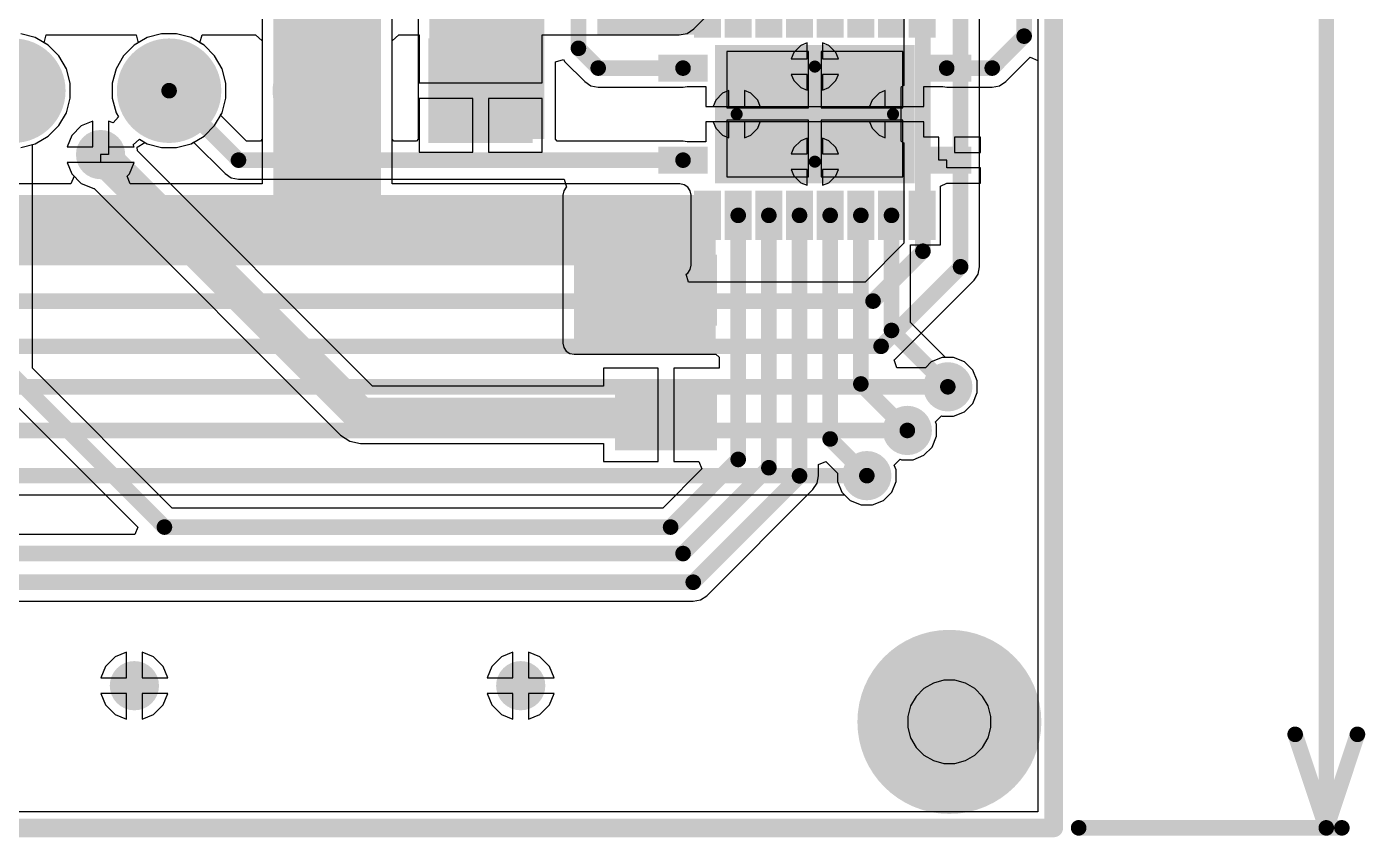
# Model space of a CAD drawing. Header units: millimetres. Extents: x -48 to 200, y -49 to 27.
# Drawn here: x 3.274 to 4.133, y -0.075 to 0.445 of the extents above; entities that cross this region are included whole.
import ezdxf

# ---------------------------------------------------------------- set-up
doc = ezdxf.new("R2010")
doc.units = ezdxf.units.MM
doc.header["$MEASUREMENT"] = 0
for name, color, linetype in [('BottomLayer', 5, 'Continuous'), ('BottomPaste', 16, 'Continuous'), ('BottomSolder', 6, 'Continuous'), ('Mechanical1', 6, 'Continuous'), ('Mechanical2', 216, 'Continuous'), ('MultiLayer', 9, 'Continuous'), ('PadHoleLayer', 156, 'Continuous'), ('TopLayer', 1, 'Continuous'), ('TopSolder', 216, 'Continuous'), ('ViaHoleLayer', 16, 'Continuous')]:
    doc.layers.add(name, color=color, linetype=linetype)

# ---------------------------------------------------------------- blocks, each defined once
blk = doc.blocks.new('F_____________2')
at = {"layer": 'BottomLayer'}
h = blk.add_hatch(color=5, dxfattribs=at)
edge = h.paths.add_edge_path()
edge.add_arc((0, 0), 0.01969, 0, 360)
at = {"layer": 'BottomSolder'}
h = blk.add_hatch(color=6, dxfattribs=at)
edge = h.paths.add_edge_path()
edge.add_arc((0, 0), 0.05906, 0, 360)
at = {"layer": 'MultiLayer'}
h = blk.add_hatch(color=9, dxfattribs=at)
edge = h.paths.add_edge_path()
edge.add_arc((0, 0), 0.01969, 0, 360)
at = {"layer": 'PadHoleLayer'}
h = blk.add_hatch(color=156, dxfattribs=at)
edge = h.paths.add_edge_path()
edge.add_arc((0, 0), 0.01969, 0, 360)
at = {"layer": 'TopLayer'}
h = blk.add_hatch(color=1, dxfattribs=at)
edge = h.paths.add_edge_path()
edge.add_arc((0, 0), 0.01969, 0, 360)
at = {"layer": 'TopSolder'}
h = blk.add_hatch(color=216, dxfattribs=at)
edge = h.paths.add_edge_path()
edge.add_arc((0, 0), 0.05906, 0, 360)
blk = doc.blocks.new('HDR_1_9_F______R_A_B_18')
at = {"layer": 'BottomLayer'}
blk.add_hatch(color=5, dxfattribs=at).paths.add_polyline_path([(-0.02953, 0.02953), (0.02953, 0.02953), (0.02953, -0.02953), (-0.02953, -0.02953)])
h = blk.add_hatch(color=5, dxfattribs=at)
edge = h.paths.add_edge_path()
edge.add_arc((0.1, 0), 0.02953, 0, 360)
h = blk.add_hatch(color=5, dxfattribs=at)
edge = h.paths.add_edge_path()
edge.add_arc((0.2, 0), 0.02953, 0, 360)
h = blk.add_hatch(color=5, dxfattribs=at)
edge = h.paths.add_edge_path()
edge.add_arc((0.3, 0), 0.02953, 0, 360)
at = {"layer": 'BottomSolder'}
blk.add_hatch(color=6, dxfattribs=at).paths.add_polyline_path([(-0.03353, 0.03353), (0.03353, 0.03353), (0.03353, -0.03353), (-0.03353, -0.03353)])
h = blk.add_hatch(color=6, dxfattribs=at)
edge = h.paths.add_edge_path()
edge.add_arc((0.1, 0), 0.03353, 0, 360)
h = blk.add_hatch(color=6, dxfattribs=at)
edge = h.paths.add_edge_path()
edge.add_arc((0.2, 0), 0.03353, 0, 360)
h = blk.add_hatch(color=6, dxfattribs=at)
edge = h.paths.add_edge_path()
edge.add_arc((0.3, 0), 0.03353, 0, 360)
at = {"layer": 'MultiLayer'}
blk.add_hatch(color=9, dxfattribs=at).paths.add_polyline_path([(-0.02953, 0.02953), (0.02953, 0.02953), (0.02953, -0.02953), (-0.02953, -0.02953)])
h = blk.add_hatch(color=9, dxfattribs=at)
edge = h.paths.add_edge_path()
edge.add_arc((0.1, 0), 0.02953, 0, 360)
h = blk.add_hatch(color=9, dxfattribs=at)
edge = h.paths.add_edge_path()
edge.add_arc((0.2, 0), 0.02953, 0, 360)
h = blk.add_hatch(color=9, dxfattribs=at)
edge = h.paths.add_edge_path()
edge.add_arc((0.3, 0), 0.02953, 0, 360)
at = {"layer": 'PadHoleLayer'}
h = blk.add_hatch(color=156, dxfattribs=at)
edge = h.paths.add_edge_path()
edge.add_arc((0, 0), 0.01772, 0, 360)
h = blk.add_hatch(color=156, dxfattribs=at)
edge = h.paths.add_edge_path()
edge.add_arc((0.1, 0), 0.01772, 0, 360)
h = blk.add_hatch(color=156, dxfattribs=at)
edge = h.paths.add_edge_path()
edge.add_arc((0.2, 0), 0.01772, 0, 360)
h = blk.add_hatch(color=156, dxfattribs=at)
edge = h.paths.add_edge_path()
edge.add_arc((0.3, 0), 0.01772, 0, 360)
at = {"layer": 'TopLayer'}
blk.add_hatch(color=1, dxfattribs=at).paths.add_polyline_path([(-0.02953, 0.02953), (0.02953, 0.02953), (0.02953, -0.02953), (-0.02953, -0.02953)])
h = blk.add_hatch(color=1, dxfattribs=at)
edge = h.paths.add_edge_path()
edge.add_arc((0.1, 0), 0.02953, 0, 360)
h = blk.add_hatch(color=1, dxfattribs=at)
edge = h.paths.add_edge_path()
edge.add_arc((0.2, 0), 0.02953, 0, 360)
h = blk.add_hatch(color=1, dxfattribs=at)
edge = h.paths.add_edge_path()
edge.add_arc((0.3, 0), 0.02953, 0, 360)
at = {"layer": 'TopSolder'}
blk.add_hatch(color=216, dxfattribs=at).paths.add_polyline_path([(-0.03353, 0.03353), (0.03353, 0.03353), (0.03353, -0.03353), (-0.03353, -0.03353)])
h = blk.add_hatch(color=216, dxfattribs=at)
edge = h.paths.add_edge_path()
edge.add_arc((0.1, 0), 0.03353, 0, 360)
h = blk.add_hatch(color=216, dxfattribs=at)
edge = h.paths.add_edge_path()
edge.add_arc((0.2, 0), 0.03353, 0, 360)
h = blk.add_hatch(color=216, dxfattribs=at)
edge = h.paths.add_edge_path()
edge.add_arc((0.3, 0), 0.03353, 0, 360)
blk = doc.blocks.new('20_VFQFN_E_______P___B_21')
at = {"layer": 'BottomLayer'}
for points in [[(-0.03425, 0.09646), (-0.0248, 0.09646), (-0.0248, 0.07283), (-0.03425, 0.07283)], [(0.0248, 0.09646), (0.03425, 0.09646), (0.03425, 0.07283), (0.0248, 0.07283)], [(-0.07677, 0.07362), (-0.05315, 0.07362), (-0.05315, 0.06417), (-0.07677, 0.06417)], [(0.05315, 0.07362), (0.07677, 0.07362), (0.07677, 0.06417), (0.05315, 0.06417)], [(-0.07677, 0.05394), (-0.05315, 0.05394), (-0.05315, 0.04449), (-0.07677, 0.04449)], [(-0.04035, 0.06004), (0.04035, 0.06004), (0.04035, -0.06004), (-0.04035, -0.06004)], [(0.05315, 0.05394), (0.07677, 0.05394), (0.07677, 0.04449), (0.05315, 0.04449)], [(-0.07677, 0.03425), (-0.05315, 0.03425), (-0.05315, 0.0248), (-0.07677, 0.0248)], [(0.05315, 0.03425), (0.07677, 0.03425), (0.07677, 0.0248), (0.05315, 0.0248)], [(-0.07677, 0.01457), (-0.05315, 0.01457), (-0.05315, 0.00512), (-0.07677, 0.00512)], [(0.05315, 0.01457), (0.07677, 0.01457), (0.07677, 0.00512), (0.05315, 0.00512)], [(-0.07677, -0.00512), (-0.05315, -0.00512), (-0.05315, -0.01457), (-0.07677, -0.01457)], [(0.05315, -0.00512), (0.07677, -0.00512), (0.07677, -0.01457), (0.05315, -0.01457)], [(-0.07677, -0.0248), (-0.05315, -0.0248), (-0.05315, -0.03425), (-0.07677, -0.03425)], [(0.05315, -0.0248), (0.07677, -0.0248), (0.07677, -0.03425), (0.05315, -0.03425)], [(-0.07677, -0.04449), (-0.05315, -0.04449), (-0.05315, -0.05394), (-0.07677, -0.05394)], [(0.05315, -0.04449), (0.07677, -0.04449), (0.07677, -0.05394), (0.05315, -0.05394)], [(-0.07677, -0.06417), (-0.05315, -0.06417), (-0.05315, -0.07362), (-0.07677, -0.07362)], [(0.05315, -0.06417), (0.07677, -0.06417), (0.07677, -0.07362), (0.05315, -0.07362)], [(-0.03425, -0.07283), (-0.0248, -0.07283), (-0.0248, -0.09646), (-0.03425, -0.09646)], [(0.0248, -0.07283), (0.03425, -0.07283), (0.03425, -0.09646), (0.0248, -0.09646)]]:
    blk.add_hatch(color=5, dxfattribs=at).paths.add_polyline_path(points)
h = blk.add_hatch(color=5, dxfattribs=at)
edge = h.paths.add_edge_path()
edge.add_arc((0, 0.0502), 0.00591, 0, 360)
h = blk.add_hatch(color=5, dxfattribs=at)
edge = h.paths.add_edge_path()
edge.add_arc((-0.03051, 0), 0.00591, 0, 360)
h = blk.add_hatch(color=5, dxfattribs=at)
edge = h.paths.add_edge_path()
edge.add_arc((0.03051, 0), 0.00591, 0, 360)
h = blk.add_hatch(color=5, dxfattribs=at)
edge = h.paths.add_edge_path()
edge.add_arc((0, -0.0502), 0.00591, 0, 360)
at = {"layer": 'BottomPaste'}
for points in [[(-0.03425, 0.09646), (-0.0248, 0.09646), (-0.0248, 0.07283), (-0.03425, 0.07283)], [(0.0248, 0.09646), (0.03425, 0.09646), (0.03425, 0.07283), (0.0248, 0.07283)], [(-0.07677, 0.07362), (-0.05315, 0.07362), (-0.05315, 0.06417), (-0.07677, 0.06417)], [(0.05315, 0.07362), (0.07677, 0.07362), (0.07677, 0.06417), (0.05315, 0.06417)], [(-0.07677, 0.05394), (-0.05315, 0.05394), (-0.05315, 0.04449), (-0.07677, 0.04449)], [(0.05315, 0.05394), (0.07677, 0.05394), (0.07677, 0.04449), (0.05315, 0.04449)], [(-0.07677, 0.03425), (-0.05315, 0.03425), (-0.05315, 0.0248), (-0.07677, 0.0248)], [(0.05315, 0.03425), (0.07677, 0.03425), (0.07677, 0.0248), (0.05315, 0.0248)], [(-0.07677, 0.01457), (-0.05315, 0.01457), (-0.05315, 0.00512), (-0.07677, 0.00512)], [(0.05315, 0.01457), (0.07677, 0.01457), (0.07677, 0.00512), (0.05315, 0.00512)], [(-0.07677, -0.00512), (-0.05315, -0.00512), (-0.05315, -0.01457), (-0.07677, -0.01457)], [(0.05315, -0.00512), (0.07677, -0.00512), (0.07677, -0.01457), (0.05315, -0.01457)], [(-0.07677, -0.0248), (-0.05315, -0.0248), (-0.05315, -0.03425), (-0.07677, -0.03425)], [(0.05315, -0.0248), (0.07677, -0.0248), (0.07677, -0.03425), (0.05315, -0.03425)], [(-0.07677, -0.04449), (-0.05315, -0.04449), (-0.05315, -0.05394), (-0.07677, -0.05394)], [(0.05315, -0.04449), (0.07677, -0.04449), (0.07677, -0.05394), (0.05315, -0.05394)], [(-0.07677, -0.06417), (-0.05315, -0.06417), (-0.05315, -0.07362), (-0.07677, -0.07362)], [(0.05315, -0.06417), (0.07677, -0.06417), (0.07677, -0.07362), (0.05315, -0.07362)], [(-0.03425, -0.07283), (-0.0248, -0.07283), (-0.0248, -0.09646), (-0.03425, -0.09646)], [(0.0248, -0.07283), (0.03425, -0.07283), (0.03425, -0.09646), (0.0248, -0.09646)]]:
    blk.add_hatch(color=16, dxfattribs=at).paths.add_polyline_path(points)
at = {"layer": 'BottomSolder'}
for points in [[(-0.03825, 0.10046), (-0.0208, 0.10046), (-0.0208, 0.06883), (-0.03825, 0.06883)], [(0.0208, 0.10046), (0.03825, 0.10046), (0.03825, 0.06883), (0.0208, 0.06883)], [(-0.08077, 0.07762), (-0.04915, 0.07762), (-0.04915, 0.06017), (-0.08077, 0.06017)], [(0.04915, 0.07762), (0.08077, 0.07762), (0.08077, 0.06017), (0.04915, 0.06017)], [(-0.04435, 0.06404), (0.04435, 0.06404), (0.04435, -0.06404), (-0.04435, -0.06404)], [(-0.08077, 0.05794), (-0.04915, 0.05794), (-0.04915, 0.04049), (-0.08077, 0.04049)], [(0.04915, 0.05794), (0.08077, 0.05794), (0.08077, 0.04049), (0.04915, 0.04049)], [(-0.08077, 0.03825), (-0.04915, 0.03825), (-0.04915, 0.0208), (-0.08077, 0.0208)], [(0.04915, 0.03825), (0.08077, 0.03825), (0.08077, 0.0208), (0.04915, 0.0208)], [(-0.08077, 0.01857), (-0.04915, 0.01857), (-0.04915, 0.00112), (-0.08077, 0.00112)], [(0.04915, 0.01857), (0.08077, 0.01857), (0.08077, 0.00112), (0.04915, 0.00112)], [(-0.08077, -0.00112), (-0.04915, -0.00112), (-0.04915, -0.01857), (-0.08077, -0.01857)], [(0.04915, -0.00112), (0.08077, -0.00112), (0.08077, -0.01857), (0.04915, -0.01857)], [(-0.08077, -0.0208), (-0.04915, -0.0208), (-0.04915, -0.03825), (-0.08077, -0.03825)], [(0.04915, -0.0208), (0.08077, -0.0208), (0.08077, -0.03825), (0.04915, -0.03825)], [(-0.08077, -0.04049), (-0.04915, -0.04049), (-0.04915, -0.05794), (-0.08077, -0.05794)], [(0.04915, -0.04049), (0.08077, -0.04049), (0.08077, -0.05794), (0.04915, -0.05794)], [(-0.08077, -0.06017), (-0.04915, -0.06017), (-0.04915, -0.07762), (-0.08077, -0.07762)], [(0.04915, -0.06017), (0.08077, -0.06017), (0.08077, -0.07762), (0.04915, -0.07762)], [(-0.03825, -0.06883), (-0.0208, -0.06883), (-0.0208, -0.10046), (-0.03825, -0.10046)], [(0.0208, -0.06883), (0.03825, -0.06883), (0.03825, -0.10046), (0.0208, -0.10046)]]:
    blk.add_hatch(color=6, dxfattribs=at).paths.add_polyline_path(points)
at = {"layer": 'MultiLayer'}
h = blk.add_hatch(color=9, dxfattribs=at)
edge = h.paths.add_edge_path()
edge.add_arc((0, 0.0502), 0.00591, 0, 360)
h = blk.add_hatch(color=9, dxfattribs=at)
edge = h.paths.add_edge_path()
edge.add_arc((-0.03051, 0), 0.00591, 0, 360)
h = blk.add_hatch(color=9, dxfattribs=at)
edge = h.paths.add_edge_path()
edge.add_arc((0.03051, 0), 0.00591, 0, 360)
h = blk.add_hatch(color=9, dxfattribs=at)
edge = h.paths.add_edge_path()
edge.add_arc((0, -0.0502), 0.00591, 0, 360)
at = {"layer": 'PadHoleLayer'}
h = blk.add_hatch(color=156, dxfattribs=at)
edge = h.paths.add_edge_path()
edge.add_arc((0, 0.0502), 0.00394, 0, 360)
h = blk.add_hatch(color=156, dxfattribs=at)
edge = h.paths.add_edge_path()
edge.add_arc((-0.03051, 0), 0.00394, 0, 360)
h = blk.add_hatch(color=156, dxfattribs=at)
edge = h.paths.add_edge_path()
edge.add_arc((0.03051, 0), 0.00394, 0, 360)
h = blk.add_hatch(color=156, dxfattribs=at)
edge = h.paths.add_edge_path()
edge.add_arc((0, -0.0502), 0.00394, 0, 360)
at = {"layer": 'TopLayer'}
h = blk.add_hatch(color=1, dxfattribs=at)
edge = h.paths.add_edge_path()
edge.add_arc((0, 0.0502), 0.00591, 0, 360)
h = blk.add_hatch(color=1, dxfattribs=at)
edge = h.paths.add_edge_path()
edge.add_arc((-0.03051, 0), 0.00591, 0, 360)
h = blk.add_hatch(color=1, dxfattribs=at)
edge = h.paths.add_edge_path()
edge.add_arc((0.03051, 0), 0.00591, 0, 360)
h = blk.add_hatch(color=1, dxfattribs=at)
edge = h.paths.add_edge_path()
edge.add_arc((0, -0.0502), 0.00591, 0, 360)
at = {"layer": 'BottomPaste'}
for p, q in [((-0.00394, 0.0565), (-0.04016, 0.0565)), ((-0.04016, 0.0565), (-0.04016, 0.00413)), ((-0.00394, 0.00413), (-0.00394, 0.0565)), ((0.04016, 0.0565), (0.00394, 0.0565)), ((0.00394, 0.0565), (0.00394, 0.00413)), ((0.04016, 0.00413), (0.04016, 0.0565)), ((-0.04016, 0.00413), (-0.00394, 0.00413)), ((0.00394, 0.00413), (0.04016, 0.00413)), ((-0.00394, -0.00413), (-0.04016, -0.00413)), ((-0.04016, -0.00413), (-0.04016, -0.0565)), ((-0.00394, -0.0565), (-0.00394, -0.00413)), ((0.04016, -0.00413), (0.00394, -0.00413)), ((0.00394, -0.00413), (0.00394, -0.0565)), ((0.04016, -0.0565), (0.04016, -0.00413)), ((-0.04016, -0.0565), (-0.00394, -0.0565)), ((0.00394, -0.0565), (0.04016, -0.0565))]:
    blk.add_line(p, q, dxfattribs=at)
blk = doc.blocks.new('CAP_0805_B_23')
at = {"layer": 'BottomLayer'}
for points in [[(-0.06, 0.03), (-0.02, 0.03), (-0.02, -0.03), (-0.06, -0.03)], [(0.02, 0.03), (0.06, 0.03), (0.06, -0.03), (0.02, -0.03)]]:
    blk.add_hatch(color=5, dxfattribs=at).paths.add_polyline_path(points)
at = {"layer": 'BottomPaste'}
for points in [[(-0.06, 0.03), (-0.02, 0.03), (-0.02, -0.03), (-0.06, -0.03)], [(0.02, 0.03), (0.06, 0.03), (0.06, -0.03), (0.02, -0.03)]]:
    blk.add_hatch(color=16, dxfattribs=at).paths.add_polyline_path(points)
at = {"layer": 'BottomSolder'}
for points in [[(-0.06276, 0.03276), (-0.01724, 0.03276), (-0.01724, -0.03276), (-0.06276, -0.03276)], [(0.01724, 0.03276), (0.06276, 0.03276), (0.06276, -0.03276), (0.01724, -0.03276)]]:
    blk.add_hatch(color=6, dxfattribs=at).paths.add_polyline_path(points)

msp = doc.modelspace()

# ---------------------------------------------------------------- hatches: boundary and pattern name
at = {"layer": 'BottomLayer'}
for points in [[(3.64, 0.44), (3.717, 0.44), (3.717, 0.553), (3.64, 0.553)], [(3.432, 0.373), (3.501, 0.373), (3.501, 0.515), (3.432, 0.515)], [(3.532, 0.373), (3.606, 0.373), (3.606, 0.515), (3.532, 0.515)], [(3.625, 0.242), (3.716, 0.242), (3.716, 0.337), (3.625, 0.337)], [(3.649, 0.252), (3.716, 0.252), (3.716, 0.298), (3.649, 0.298)]]:
    msp.add_hatch(color=5, dxfattribs=at).paths.add_polyline_path(points)
h = msp.add_hatch(color=5, dxfattribs=at)
edge = h.paths.add_edge_path()
edge.add_arc((3.321, 0.363), 0.01181, 0, 360)
h = msp.add_hatch(color=5, dxfattribs=at)
edge = h.paths.add_edge_path()
edge.add_arc((3.646, 0.316), 0.01181, 0, 360)
h = msp.add_hatch(color=5, dxfattribs=at)
edge = h.paths.add_edge_path()
edge.add_arc((3.678, 0.316), 0.01181, 0, 360)
h = msp.add_hatch(color=5, dxfattribs=at)
edge = h.paths.add_edge_path()
edge.add_arc((3.865, 0.214), 0.01181, 0, 360)
h = msp.add_hatch(color=5, dxfattribs=at)
edge = h.paths.add_edge_path()
edge.add_arc((3.839, 0.186), 0.01181, 0, 360)
h = msp.add_hatch(color=5, dxfattribs=at)
edge = h.paths.add_edge_path()
edge.add_arc((3.813, 0.157), 0.01181, 0, 360)
h = msp.add_hatch(color=5, dxfattribs=at)
edge = h.paths.add_edge_path()
edge.add_arc((3.34272, 0.02222), 0.01181, 0, 360)
h = msp.add_hatch(color=5, dxfattribs=at)
edge = h.paths.add_edge_path()
edge.add_arc((3.59076, 0.02222), 0.01181, 0, 360)
at = {"layer": 'BottomSolder'}
h = msp.add_hatch(color=6, dxfattribs=at)
edge = h.paths.add_edge_path()
edge.add_arc((3.321, 0.363), 0.01581, 0, 360)
h = msp.add_hatch(color=6, dxfattribs=at)
edge = h.paths.add_edge_path()
edge.add_arc((3.646, 0.316), 0.01581, 0, 360)
h = msp.add_hatch(color=6, dxfattribs=at)
edge = h.paths.add_edge_path()
edge.add_arc((3.678, 0.316), 0.01581, 0, 360)
h = msp.add_hatch(color=6, dxfattribs=at)
edge = h.paths.add_edge_path()
edge.add_arc((3.865, 0.214), 0.01581, 0, 360)
h = msp.add_hatch(color=6, dxfattribs=at)
edge = h.paths.add_edge_path()
edge.add_arc((3.839, 0.186), 0.01581, 0, 360)
h = msp.add_hatch(color=6, dxfattribs=at)
edge = h.paths.add_edge_path()
edge.add_arc((3.813, 0.157), 0.01581, 0, 360)
h = msp.add_hatch(color=6, dxfattribs=at)
edge = h.paths.add_edge_path()
edge.add_arc((3.34272, 0.02222), 0.01581, 0, 360)
h = msp.add_hatch(color=6, dxfattribs=at)
edge = h.paths.add_edge_path()
edge.add_arc((3.59076, 0.02222), 0.01581, 0, 360)
at = {"layer": 'TopLayer'}
for points in [[(3.432, 0.294), (3.501, 0.294), (3.501, 0.436), (3.432, 0.436)], [(2.541, 0.292), (3.693, 0.292), (3.693, 0.337), (2.541, 0.337)]]:
    msp.add_hatch(color=1, dxfattribs=at).paths.add_polyline_path(points)
h = msp.add_hatch(color=1, dxfattribs=at)
edge = h.paths.add_edge_path()
edge.add_arc((3.321, 0.363), 0.01181, 0, 360)
h = msp.add_hatch(color=1, dxfattribs=at)
edge = h.paths.add_edge_path()
edge.add_arc((3.646, 0.316), 0.01181, 0, 360)
h = msp.add_hatch(color=1, dxfattribs=at)
edge = h.paths.add_edge_path()
edge.add_arc((3.678, 0.316), 0.01181, 0, 360)
h = msp.add_hatch(color=1, dxfattribs=at)
edge = h.paths.add_edge_path()
edge.add_arc((3.865, 0.214), 0.01181, 0, 360)
h = msp.add_hatch(color=1, dxfattribs=at)
edge = h.paths.add_edge_path()
edge.add_arc((3.839, 0.186), 0.01181, 0, 360)
h = msp.add_hatch(color=1, dxfattribs=at)
edge = h.paths.add_edge_path()
edge.add_arc((3.813, 0.157), 0.01181, 0, 360)
h = msp.add_hatch(color=1, dxfattribs=at)
edge = h.paths.add_edge_path()
edge.add_arc((3.34272, 0.02222), 0.01181, 0, 360)
h = msp.add_hatch(color=1, dxfattribs=at)
edge = h.paths.add_edge_path()
edge.add_arc((3.59076, 0.02222), 0.01181, 0, 360)
at = {"layer": 'TopSolder'}
h = msp.add_hatch(color=216, dxfattribs=at)
edge = h.paths.add_edge_path()
edge.add_arc((3.321, 0.363), 0.01581, 0, 360)
h = msp.add_hatch(color=216, dxfattribs=at)
edge = h.paths.add_edge_path()
edge.add_arc((3.646, 0.316), 0.01581, 0, 360)
h = msp.add_hatch(color=216, dxfattribs=at)
edge = h.paths.add_edge_path()
edge.add_arc((3.678, 0.316), 0.01581, 0, 360)
h = msp.add_hatch(color=216, dxfattribs=at)
edge = h.paths.add_edge_path()
edge.add_arc((3.865, 0.214), 0.01581, 0, 360)
h = msp.add_hatch(color=216, dxfattribs=at)
edge = h.paths.add_edge_path()
edge.add_arc((3.839, 0.186), 0.01581, 0, 360)
h = msp.add_hatch(color=216, dxfattribs=at)
edge = h.paths.add_edge_path()
edge.add_arc((3.813, 0.157), 0.01581, 0, 360)
h = msp.add_hatch(color=216, dxfattribs=at)
edge = h.paths.add_edge_path()
edge.add_arc((3.34272, 0.02222), 0.01581, 0, 360)
h = msp.add_hatch(color=216, dxfattribs=at)
edge = h.paths.add_edge_path()
edge.add_arc((3.59076, 0.02222), 0.01581, 0, 360)
at = {"layer": 'ViaHoleLayer'}
h = msp.add_hatch(color=16, dxfattribs=at)
edge = h.paths.add_edge_path()
edge.add_arc((3.321, 0.363), 0.00591, 0, 360)
h = msp.add_hatch(color=16, dxfattribs=at)
edge = h.paths.add_edge_path()
edge.add_arc((3.646, 0.316), 0.00591, 0, 360)
h = msp.add_hatch(color=16, dxfattribs=at)
edge = h.paths.add_edge_path()
edge.add_arc((3.678, 0.316), 0.00591, 0, 360)
h = msp.add_hatch(color=16, dxfattribs=at)
edge = h.paths.add_edge_path()
edge.add_arc((3.865, 0.214), 0.00591, 0, 360)
h = msp.add_hatch(color=16, dxfattribs=at)
edge = h.paths.add_edge_path()
edge.add_arc((3.839, 0.186), 0.00591, 0, 360)
h = msp.add_hatch(color=16, dxfattribs=at)
edge = h.paths.add_edge_path()
edge.add_arc((3.813, 0.157), 0.00591, 0, 360)
h = msp.add_hatch(color=16, dxfattribs=at)
edge = h.paths.add_edge_path()
edge.add_arc((3.34272, 0.02222), 0.00591, 0, 360)
h = msp.add_hatch(color=16, dxfattribs=at)
edge = h.paths.add_edge_path()
edge.add_arc((3.59076, 0.02222), 0.00591, 0, 360)

# ---------------------------------------------------------------- linework, layer by layer
at = {"layer": 'BottomLayer'}
for p, q in [((3.50814, 0.373), (3.50814, 0.515)), ((3.52486, 0.515), (3.52486, 0.373)), ((3.42486, 0.506), (3.42486, 0.373)), ((3.2791, 0.43804), (3.26981, 0.44053)), ((3.36019, 0.44053), (3.3509, 0.43804)), ((3.36981, 0.44053), (3.36019, 0.44053)), ((3.3791, 0.43804), (3.36981, 0.44053)), ((3.28743, 0.43323), (3.2791, 0.43804)), ((3.29423, 0.42643), (3.28743, 0.43323)), ((3.34257, 0.43323), (3.33577, 0.42643)), ((3.3509, 0.43804), (3.34257, 0.43323)), ((3.38743, 0.43323), (3.3791, 0.43804)), ((3.39423, 0.42643), (3.38743, 0.43323)), ((3.29904, 0.4181), (3.29423, 0.42643)), ((3.33577, 0.42643), (3.33096, 0.4181)), ((3.39904, 0.4181), (3.39423, 0.42643)), ((3.61314, 0.42255), (3.61814, 0.42407)), ((3.61314, 0.373), (3.61314, 0.42255)), ((3.61814, 0.42407), (3.61916, 0.42254)), ((3.61916, 0.42254), (3.63185, 0.40984)), ((3.90215, 0.40984), (3.9178, 0.4255)), ((3.9178, 0.4255), (3.9228, 0.42343)), ((3.9228, 0.42343), (3.9228, -0.0588)), ((3.30153, 0.40881), (3.29904, 0.4181)), ((3.33096, 0.4181), (3.32847, 0.40881)), ((3.40153, 0.40881), (3.39904, 0.4181)), ((3.30153, 0.39919), (3.30153, 0.40881)), ((3.32847, 0.40881), (3.32847, 0.39919)), ((3.40153, 0.39919), (3.40153, 0.40881)), ((3.63185, 0.40984), (3.63582, 0.40719)), ((3.63582, 0.40719), (3.6405, 0.40626)), ((3.6405, 0.40626), (3.69498, 0.40626)), ((3.69498, 0.40626), (3.69754, 0.40677)), ((3.69754, 0.40677), (3.70958, 0.40677)), ((3.70958, 0.40677), (3.70958, 0.39397)), ((3.84966, 0.39397), (3.84966, 0.40677)), ((3.84966, 0.40677), (3.8617, 0.40677)), ((3.8617, 0.40677), (3.86427, 0.40626)), ((3.86427, 0.40626), (3.8935, 0.40626)), ((3.8935, 0.40626), (3.89818, 0.40719)), ((3.89818, 0.40719), (3.90215, 0.40984)), ((3.29904, 0.3899), (3.30153, 0.39919)), ((3.32847, 0.39919), (3.33096, 0.3899)), ((3.39904, 0.3899), (3.40153, 0.39919)), ((3.29423, 0.38157), (3.29904, 0.3899)), ((3.33248, 0.38726), (3.329, 0.38329)), ((3.33096, 0.3899), (3.33248, 0.38726)), ((3.39807, 0.38823), (3.39904, 0.3899)), ((3.41463, 0.37168), (3.39807, 0.38823)), ((3.70958, 0.39397), (3.77962, 0.39397)), ((3.77962, 0.39397), (3.84966, 0.39397)), ((3.28743, 0.37477), (3.29423, 0.38157)), ((3.30865, 0.38149), (3.30251, 0.37535)), ((3.316, 0.38454), (3.30865, 0.38149)), ((3.316, 0.368), (3.316, 0.38454)), ((3.329, 0.38329), (3.326, 0.38454)), ((3.326, 0.38454), (3.326, 0.363)), ((3.77962, 0.38397), (3.70958, 0.38397)), ((3.70958, 0.38397), (3.70958, 0.37117)), ((3.84966, 0.38397), (3.77962, 0.38397)), ((3.84966, 0.37417), (3.84966, 0.38397)), ((3.27724, 0.36946), (3.2791, 0.36996)), ((3.2791, 0.36996), (3.28743, 0.37477)), ((3.30251, 0.37535), (3.29946, 0.368)), ((3.34453, 0.36787), (3.34944, 0.3708)), ((3.34944, 0.3708), (3.3509, 0.36996)), ((3.3509, 0.36996), (3.36019, 0.36747)), ((3.36981, 0.36747), (3.3791, 0.36996)), ((3.3791, 0.36996), (3.38077, 0.37093)), ((3.38077, 0.37093), (3.40091, 0.35079)), ((3.42378, 0.37168), (3.41463, 0.37168)), ((3.42486, 0.373), (3.42378, 0.37168)), ((3.50922, 0.37168), (3.50814, 0.373)), ((3.52378, 0.37168), (3.50922, 0.37168)), ((3.52486, 0.373), (3.52378, 0.37168)), ((3.61422, 0.37168), (3.61314, 0.373)), ((3.69498, 0.37168), (3.61422, 0.37168)), ((3.69754, 0.37117), (3.69498, 0.37168)), ((3.70958, 0.37117), (3.69754, 0.37117)), ((3.85927, 0.37417), (3.84966, 0.37417)), ((3.85927, 0.35944), (3.85927, 0.37417)), ((3.88608, 0.37417), (3.86927, 0.37417)), ((3.86927, 0.37417), (3.86927, 0.36444)), ((3.88608, 0.36444), (3.88608, 0.37417)), ((3.27724, 0.22607), (3.27724, 0.36946)), ((3.29946, 0.368), (3.316, 0.368)), ((3.326, 0.363), (3.321, 0.363)), ((3.321, 0.363), (3.321, 0.358)), ((3.34461, 0.36535), (3.34453, 0.36787)), ((3.4956, 0.21435), (3.34461, 0.36535)), ((3.36019, 0.36747), (3.36981, 0.36747)), ((3.86927, 0.36444), (3.88608, 0.36444)), ((3.321, 0.358), (3.29946, 0.358)), ((3.29946, 0.358), (3.30251, 0.35065)), ((3.86427, 0.35944), (3.85927, 0.35944)), ((3.86427, 0.35444), (3.86427, 0.35944)), ((3.88608, 0.35444), (3.86427, 0.35444)), ((3.88608, 0.34472), (3.88608, 0.35444)), ((3.30251, 0.35065), (3.30865, 0.34451)), ((3.30865, 0.34451), (3.31666, 0.34119)), ((3.40091, 0.35079), (3.40488, 0.34814)), ((3.40488, 0.34814), (3.40956, 0.34721)), ((3.40956, 0.34721), (3.61867, 0.34721)), ((3.61867, 0.34721), (3.62019, 0.34221)), ((3.86024, 0.34282), (3.86446, 0.34472)), ((3.86446, 0.34472), (3.88608, 0.34472)), ((3.31666, 0.34119), (3.31686, 0.34119)), ((3.31686, 0.34119), (3.47502, 0.18302)), ((3.61841, 0.33973), (3.61786, 0.337)), ((3.61786, 0.337), (3.61786, 0.242)), ((3.61995, 0.34205), (3.61841, 0.33973)), ((3.62019, 0.34221), (3.61995, 0.34205)), ((3.86024, 0.3052), (3.86024, 0.34282)), ((3.84107, 0.25523), (3.84107, 0.3052)), ((3.84107, 0.3052), (3.86024, 0.3052)), ((3.86349, 0.23281), (3.84107, 0.25523)), ((3.61786, 0.242), (3.61841, 0.23927)), ((3.61841, 0.23927), (3.61995, 0.23695)), ((3.61995, 0.23695), (3.62227, 0.23541)), ((3.62227, 0.23541), (3.625, 0.23486)), ((3.625, 0.23486), (3.716, 0.23486)), ((3.716, 0.23486), (3.71817, 0.23308)), ((3.71817, 0.23308), (3.71817, 0.226)), ((3.86874, 0.23281), (3.86349, 0.23281)), ((3.87566, 0.22995), (3.86874, 0.23281)), ((3.36707, 0.13624), (3.27724, 0.22607)), ((3.679, 0.226), (3.644, 0.226)), ((3.644, 0.226), (3.644, 0.21435)), ((3.679, 0.196), (3.679, 0.226)), ((3.71817, 0.226), (3.689, 0.226)), ((3.689, 0.226), (3.689, 0.196)), ((3.88095, 0.22466), (3.87566, 0.22995)), ((3.88381, 0.21774), (3.88095, 0.22466)), ((3.88381, 0.21026), (3.88381, 0.21774)), ((3.25635, 0.21235), (3.34484, 0.12385)), ((3.644, 0.21435), (3.4956, 0.21435)), ((3.88095, 0.20334), (3.88381, 0.21026)), ((3.86874, 0.19519), (3.87566, 0.19805)), ((3.87566, 0.19805), (3.88095, 0.20334)), ((3.679, 0.166), (3.679, 0.196)), ((3.689, 0.196), (3.689, 0.166)), ((3.85708, 0.19151), (3.86091, 0.19533)), ((3.85781, 0.18974), (3.85708, 0.19151)), ((3.85781, 0.18226), (3.85781, 0.18974)), ((3.86091, 0.19533), (3.86126, 0.19519)), ((3.86126, 0.19519), (3.86874, 0.19519)), ((3.47502, 0.18302), (3.48098, 0.17904)), ((3.85495, 0.17534), (3.85781, 0.18226)), ((3.48098, 0.17904), (3.488, 0.17765)), ((3.488, 0.17765), (3.644, 0.17765)), ((3.644, 0.17765), (3.644, 0.166)), ((3.84966, 0.17005), (3.85495, 0.17534)), ((3.644, 0.166), (3.679, 0.166)), ((3.689, 0.166), (3.70516, 0.166)), ((3.70516, 0.166), (3.70708, 0.16138)), ((3.78201, 0.16415), (3.78663, 0.16606)), ((3.78201, 0.15686), (3.78201, 0.16415)), ((3.78663, 0.16606), (3.79419, 0.15851)), ((3.83058, 0.16371), (3.83441, 0.16754)), ((3.83181, 0.16074), (3.83058, 0.16371)), ((3.83441, 0.16754), (3.83526, 0.16719)), ((3.83526, 0.16719), (3.84274, 0.16719)), ((3.84274, 0.16719), (3.84966, 0.17005)), ((3.70708, 0.16138), (3.68193, 0.13624)), ((3.78108, 0.15218), (3.78201, 0.15686)), ((3.79419, 0.15851), (3.79419, 0.15326)), ((3.83181, 0.15326), (3.83181, 0.16074)), ((3.71018, 0.07996), (3.77843, 0.14821)), ((3.77843, 0.14821), (3.78108, 0.15218)), ((3.79419, 0.15326), (3.79705, 0.14634)), ((3.79705, 0.14634), (3.80234, 0.14105)), ((3.82366, 0.14105), (3.82895, 0.14634)), ((3.82895, 0.14634), (3.83181, 0.15326)), ((3.80234, 0.14105), (3.80926, 0.13819)), ((3.80926, 0.13819), (3.81674, 0.13819)), ((3.81674, 0.13819), (3.82366, 0.14105)), ((3.68193, 0.13624), (3.36707, 0.13624)), ((3.34484, 0.12385), (3.34293, 0.11923)), ((3.34293, 0.11923), (2.91407, 0.11923)), ((3.70621, 0.07731), (3.71018, 0.07996)), ((2.90138, 0.07638), (3.70153, 0.07638)), ((3.70153, 0.07638), (3.70621, 0.07731)), ((3.33772, 0.04376), (3.33037, 0.04071)), ((3.33772, 0.02722), (3.33772, 0.04376)), ((3.35508, 0.04071), (3.34772, 0.04376)), ((3.34772, 0.04376), (3.34772, 0.02722)), ((3.58576, 0.04376), (3.5784, 0.04071)), ((3.58576, 0.02722), (3.58576, 0.04376)), ((3.60311, 0.04071), (3.59576, 0.04376)), ((3.59576, 0.04376), (3.59576, 0.02722)), ((3.32423, 0.03458), (3.32119, 0.02722)), ((3.33037, 0.04071), (3.32423, 0.03458)), ((3.36122, 0.03458), (3.35508, 0.04071)), ((3.36426, 0.02722), (3.36122, 0.03458)), ((3.57227, 0.03458), (3.56922, 0.02722)), ((3.5784, 0.04071), (3.57227, 0.03458)), ((3.60925, 0.03458), (3.60311, 0.04071)), ((3.61229, 0.02722), (3.60925, 0.03458)), ((3.32119, 0.02722), (3.33772, 0.02722)), ((3.34772, 0.02722), (3.36426, 0.02722)), ((3.56922, 0.02722), (3.58576, 0.02722)), ((3.59576, 0.02722), (3.61229, 0.02722)), ((3.33772, 0.01722), (3.32119, 0.01722)), ((3.32119, 0.01722), (3.32423, 0.00987)), ((3.33772, 0.00068), (3.33772, 0.01722)), ((3.36426, 0.01722), (3.34772, 0.01722)), ((3.34772, 0.01722), (3.34772, 0.00068)), ((3.36122, 0.00987), (3.36426, 0.01722)), ((3.58576, 0.01722), (3.56922, 0.01722)), ((3.56922, 0.01722), (3.57227, 0.00987)), ((3.58576, 0.00068), (3.58576, 0.01722)), ((3.61229, 0.01722), (3.59576, 0.01722)), ((3.59576, 0.01722), (3.59576, 0.00068)), ((3.60925, 0.00987), (3.61229, 0.01722)), ((3.84962, 0.02035), (3.84465, 0.01538)), ((3.8557, 0.02387), (3.84962, 0.02035)), ((3.86249, 0.02568), (3.8557, 0.02387)), ((3.86951, 0.02568), (3.86249, 0.02568)), ((3.8763, 0.02387), (3.86951, 0.02568)), ((3.88239, 0.02035), (3.8763, 0.02387)), ((3.88735, 0.01538), (3.88239, 0.02035)), ((3.32423, 0.00987), (3.33037, 0.00373)), ((3.35508, 0.00373), (3.36122, 0.00987)), ((3.57227, 0.00987), (3.5784, 0.00373)), ((3.60311, 0.00373), (3.60925, 0.00987)), ((3.84113, 0.0093), (3.83932, 0.00251)), ((3.84465, 0.01538), (3.84113, 0.0093)), ((3.89087, 0.0093), (3.88735, 0.01538)), ((3.89269, 0.00251), (3.89087, 0.0093)), ((3.33037, 0.00373), (3.33772, 0.00068)), ((3.34772, 0.00068), (3.35508, 0.00373)), ((3.5784, 0.00373), (3.58576, 0.00068)), ((3.59576, 0.00068), (3.60311, 0.00373)), ((3.83932, 0.00251), (3.83932, -0.00451)), ((3.89269, -0.00451), (3.89269, 0.00251)), ((3.83932, -0.00451), (3.84113, -0.0113)), ((3.89087, -0.0113), (3.89269, -0.00451)), ((3.84113, -0.0113), (3.84465, -0.01739)), ((3.88735, -0.01739), (3.89087, -0.0113)), ((3.84465, -0.01739), (3.84962, -0.02235)), ((3.84962, -0.02235), (3.8557, -0.02587)), ((3.8763, -0.02587), (3.88239, -0.02235)), ((3.88239, -0.02235), (3.88735, -0.01739)), ((3.8557, -0.02587), (3.86249, -0.02769)), ((3.86249, -0.02769), (3.86951, -0.02769)), ((3.86951, -0.02769), (3.8763, -0.02587)), ((3.9228, -0.0588), (-0.0568, -0.0588))]:
    msp.add_line(p, q, dxfattribs=at)
for points, const_width in [([(3.62781, 0.43119), (3.62781, 0.70986)], 0.01), ([(3.914, 0.439), (3.914, 0.609)], 0.01), ([(3.8935, 0.4185), (3.914, 0.439)], 0.01), ([(3.62781, 0.43119), (3.6405, 0.4185)], 0.01), ([(3.6405, 0.4185), (3.69498, 0.4185)], 0.01), ([(3.86427, 0.4185), (3.8935, 0.4185)], 0.01), ([(3.365, 0.404), (3.40956, 0.35944)], 0.01), ([(3.321, 0.363), (3.488, 0.196)], 0.022), ([(3.40956, 0.35944), (3.69498, 0.35944)], 0.01), ([(3.73041, 0.16741), (3.73041, 0.32401)], 0.01), ([(3.75009, 0.16209), (3.75009, 0.32401)], 0.01), ([(3.76978, 0.15686), (3.76978, 0.32401)], 0.01), ([(3.78946, 0.18054), (3.78946, 0.32401)], 0.01), ([(3.80915, 0.21585), (3.80915, 0.32401)], 0.01), ([(3.82883, 0.25017), (3.82883, 0.32401)], 0.01), ([(3.82883, 0.25017), (3.865, 0.214)], 0.01), ([(3.265, 0.221), (3.362, 0.124)], 0.01), ([(3.80915, 0.21585), (3.839, 0.186)], 0.01), ([(3.488, 0.196), (3.684, 0.196)], 0.022), ([(3.78946, 0.18054), (3.813, 0.157)], 0.01), ([(3.687, 0.124), (3.73041, 0.16741)], 0.01), ([(3.695, 0.107), (3.75009, 0.16209)], 0.01), ([(3.70153, 0.08862), (3.76978, 0.15686)], 0.01), ([(3.362, 0.124), (3.687, 0.124)], 0.01), ([(2.909, 0.107), (3.695, 0.107)], 0.01), ([(2.90138, 0.08862), (3.70153, 0.08862)], 0.01)]:
    msp.add_lwpolyline(points, dxfattribs=dict(at, const_width=const_width))
for points, const_width in [([(3.9115, 0.439, 1), (3.9165, 0.439, 1)], 0.005), ([(3.9115, 0.439, 1), (3.9165, 0.439, 1)], 0.005), ([(3.62531, 0.43119, 1), (3.63031, 0.43119, 1)], 0.005), ([(3.62531, 0.43119, 1), (3.63031, 0.43119, 1)], 0.005), ([(3.638, 0.4185, 1), (3.643, 0.4185, 1)], 0.005), ([(3.638, 0.4185, 1), (3.643, 0.4185, 1)], 0.005), ([(3.69248, 0.4185, 1), (3.69748, 0.4185, 1)], 0.005), ([(3.86177, 0.4185, 1), (3.86677, 0.4185, 1)], 0.005), ([(3.891, 0.4185, 1), (3.896, 0.4185, 1)], 0.005), ([(3.891, 0.4185, 1), (3.896, 0.4185, 1)], 0.005), ([(3.3625, 0.404, 1), (3.3675, 0.404, 1)], 0.005), ([(3.3155, 0.363, 1), (3.3265, 0.363, 1)], 0.011), ([(3.40706, 0.35944, 1), (3.41206, 0.35944, 1)], 0.005), ([(3.40706, 0.35944, 1), (3.41206, 0.35944, 1)], 0.005), ([(3.69248, 0.35944, 1), (3.69748, 0.35944, 1)], 0.005), ([(3.72791, 0.32401, 1), (3.73291, 0.32401, 1)], 0.005), ([(3.74759, 0.32401, 1), (3.75259, 0.32401, 1)], 0.005), ([(3.76728, 0.32401, 1), (3.77228, 0.32401, 1)], 0.005), ([(3.78696, 0.32401, 1), (3.79196, 0.32401, 1)], 0.005), ([(3.80665, 0.32401, 1), (3.81165, 0.32401, 1)], 0.005), ([(3.82633, 0.32401, 1), (3.83133, 0.32401, 1)], 0.005), ([(3.82633, 0.25017, 1), (3.83133, 0.25017, 1)], 0.005), ([(3.82633, 0.25017, 1), (3.83133, 0.25017, 1)], 0.005), ([(3.80665, 0.21585, 1), (3.81165, 0.21585, 1)], 0.005), ([(3.80665, 0.21585, 1), (3.81165, 0.21585, 1)], 0.005), ([(3.8625, 0.214, 1), (3.8675, 0.214, 1)], 0.005), ([(3.4825, 0.196, 1), (3.4935, 0.196, 1)], 0.011), ([(3.4825, 0.196, 1), (3.4935, 0.196, 1)], 0.011), ([(3.6785, 0.196, 1), (3.6895, 0.196, 1)], 0.011), ([(3.8365, 0.186, 1), (3.8415, 0.186, 1)], 0.005), ([(3.78696, 0.18054, 1), (3.79196, 0.18054, 1)], 0.005), ([(3.78696, 0.18054, 1), (3.79196, 0.18054, 1)], 0.005), ([(3.72791, 0.16741, 1), (3.73291, 0.16741, 1)], 0.005), ([(3.72791, 0.16741, 1), (3.73291, 0.16741, 1)], 0.005), ([(3.74759, 0.16209, 1), (3.75259, 0.16209, 1)], 0.005), ([(3.74759, 0.16209, 1), (3.75259, 0.16209, 1)], 0.005), ([(3.76728, 0.15686, 1), (3.77228, 0.15686, 1)], 0.005), ([(3.76728, 0.15686, 1), (3.77228, 0.15686, 1)], 0.005), ([(3.8105, 0.157, 1), (3.8155, 0.157, 1)], 0.005), ([(3.3595, 0.124, 1), (3.3645, 0.124, 1)], 0.005), ([(3.3595, 0.124, 1), (3.3645, 0.124, 1)], 0.005), ([(3.6845, 0.124, 1), (3.6895, 0.124, 1)], 0.005), ([(3.6845, 0.124, 1), (3.6895, 0.124, 1)], 0.005), ([(3.6925, 0.107, 1), (3.6975, 0.107, 1)], 0.005), ([(3.6925, 0.107, 1), (3.6975, 0.107, 1)], 0.005), ([(3.69903, 0.08862, 1), (3.70403, 0.08862, 1)], 0.005), ([(3.69903, 0.08862, 1), (3.70403, 0.08862, 1)], 0.005)]:
    msp.add_lwpolyline(points, format="xyb", close=True, dxfattribs=dict(at, const_width=const_width))
at = {"layer": 'Mechanical1', "const_width": 0.01}
for points in [[(4.108, -0.069), (4.108, 0.66408)], [(4.088, -0.009), (4.108, -0.069)], [(4.108, -0.069), (4.128, -0.009)], [(3.949, -0.069), (4.118, -0.069)]]:
    msp.add_lwpolyline(points, dxfattribs=at)
at = {"layer": 'Mechanical1', "const_width": 0.005}
for points in [[(4.0855, -0.009, 1), (4.0905, -0.009, 1)], [(4.1255, -0.009, 1), (4.1305, -0.009, 1)], [(3.9465, -0.069, 1), (3.9515, -0.069, 1)], [(4.1055, -0.069, 1), (4.1105, -0.069, 1)], [(4.1055, -0.069, 1), (4.1105, -0.069, 1)], [(4.1055, -0.069, 1), (4.1105, -0.069, 1)], [(4.1155, -0.069, 1), (4.1205, -0.069, 1)]]:
    msp.add_lwpolyline(points, format="xyb", close=True, dxfattribs=at)
at = {"layer": 'Mechanical2', "const_width": 0.012}
for points in [[(3.933, -0.069), (3.933, 1.931)], [(-0.067, -0.069), (3.933, -0.069)]]:
    msp.add_lwpolyline(points, dxfattribs=at)
at = {"layer": 'Mechanical2', "const_width": 0.006}
msp.add_lwpolyline([(3.93, -0.069, 1), (3.936, -0.069, 1)], format="xyb", close=True, dxfattribs=at)
msp.add_lwpolyline([(3.93, -0.069, 1), (3.936, -0.069, 1)], format="xyb", close=True, dxfattribs=at)
at = {"layer": 'TopLayer'}
for p, q in [((3.9228, 0.8637), (3.9228, -0.0588)), ((3.83676, 0.56763), (3.83676, 0.4074)), ((3.88542, 0.29102), (3.88542, 0.53647)), ((3.70194, 0.44363), (3.77022, 0.5119)), ((3.2848, 0.43475), (3.28614, 0.43975)), ((3.28614, 0.43975), (3.34386, 0.43975)), ((3.34386, 0.43975), (3.3452, 0.43475)), ((3.3848, 0.43475), (3.38614, 0.43975)), ((3.38614, 0.43975), (3.42053, 0.43975)), ((3.42053, 0.43975), (3.42486, 0.436)), ((3.50814, 0.436), (3.51247, 0.43975)), ((3.51247, 0.43975), (3.52547, 0.43975)), ((3.52547, 0.43975), (3.52547, 0.409)), ((3.60453, 0.409), (3.60453, 0.43975)), ((3.60453, 0.43975), (3.69257, 0.43975)), ((3.69257, 0.43975), (3.69764, 0.44075)), ((3.69764, 0.44075), (3.70194, 0.44363)), ((3.28743, 0.43323), (3.2848, 0.43475)), ((3.29423, 0.42643), (3.28743, 0.43323)), ((3.34257, 0.43323), (3.33577, 0.42643)), ((3.3452, 0.43475), (3.34257, 0.43323)), ((3.38743, 0.43323), (3.3848, 0.43475)), ((3.39423, 0.42643), (3.38743, 0.43323)), ((3.42486, 0.436), (3.42486, 0.34414)), ((3.50814, 0.34414), (3.50814, 0.436)), ((3.77061, 0.43296), (3.76614, 0.42849)), ((3.77462, 0.43463), (3.77061, 0.43296)), ((3.77462, 0.42448), (3.77462, 0.43463)), ((3.78863, 0.43296), (3.78462, 0.43463)), ((3.78462, 0.43463), (3.78462, 0.42448)), ((3.79311, 0.42849), (3.78863, 0.43296)), ((3.29904, 0.4181), (3.29423, 0.42643)), ((3.33577, 0.42643), (3.33096, 0.4181)), ((3.39904, 0.4181), (3.39423, 0.42643)), ((3.76614, 0.42849), (3.76448, 0.42448)), ((3.76448, 0.42448), (3.77462, 0.42448)), ((3.78462, 0.42448), (3.79477, 0.42448)), ((3.79477, 0.42448), (3.79311, 0.42849)), ((3.30153, 0.40881), (3.29904, 0.4181)), ((3.33096, 0.4181), (3.32847, 0.40881)), ((3.40153, 0.40881), (3.39904, 0.4181)), ((3.77462, 0.41448), (3.76448, 0.41448)), ((3.76448, 0.41448), (3.76614, 0.41047)), ((3.77462, 0.40434), (3.77462, 0.41448)), ((3.79477, 0.41448), (3.78462, 0.41448)), ((3.78462, 0.41448), (3.78462, 0.40434)), ((3.79311, 0.41047), (3.79477, 0.41448)), ((3.30153, 0.39919), (3.30153, 0.40881)), ((3.32847, 0.40881), (3.32847, 0.39919)), ((3.40153, 0.39919), (3.40153, 0.40881)), ((3.52547, 0.409), (3.565, 0.409)), ((3.565, 0.409), (3.60453, 0.409)), ((3.72443, 0.40411), (3.72042, 0.40245)), ((3.72443, 0.39397), (3.72443, 0.40411)), ((3.73843, 0.40245), (3.73443, 0.40411)), ((3.73443, 0.40411), (3.73443, 0.39397)), ((3.76614, 0.41047), (3.77061, 0.406)), ((3.77061, 0.406), (3.77462, 0.40434)), ((3.78462, 0.40434), (3.78863, 0.406)), ((3.78863, 0.406), (3.79311, 0.41047)), ((3.82482, 0.40411), (3.82081, 0.40245)), ((3.82482, 0.39397), (3.82482, 0.40411)), ((3.83676, 0.4074), (3.83482, 0.4061)), ((3.83482, 0.4061), (3.83482, 0.38897)), ((3.29904, 0.3899), (3.30153, 0.39919)), ((3.32847, 0.39919), (3.33096, 0.3899)), ((3.39904, 0.3899), (3.40153, 0.39919)), ((3.56, 0.399), (3.52547, 0.399)), ((3.52547, 0.399), (3.52547, 0.36447)), ((3.56, 0.36447), (3.56, 0.399)), ((3.60453, 0.399), (3.57, 0.399)), ((3.57, 0.399), (3.57, 0.36447)), ((3.60453, 0.36447), (3.60453, 0.399)), ((3.71594, 0.39798), (3.71428, 0.39397)), ((3.72042, 0.40245), (3.71594, 0.39798)), ((3.74291, 0.39798), (3.73843, 0.40245)), ((3.74457, 0.39397), (3.74291, 0.39798)), ((3.81633, 0.39798), (3.81467, 0.39397)), ((3.82081, 0.40245), (3.81633, 0.39798)), ((3.29423, 0.38157), (3.29904, 0.3899)), ((3.33248, 0.38726), (3.329, 0.38329)), ((3.33096, 0.3899), (3.33248, 0.38726)), ((3.39423, 0.38157), (3.39904, 0.3899)), ((3.71428, 0.39397), (3.72443, 0.39397)), ((3.73443, 0.39397), (3.74457, 0.39397)), ((3.81467, 0.39397), (3.82482, 0.39397)), ((3.83482, 0.38897), (3.83482, 0.37184)), ((3.28743, 0.37477), (3.29423, 0.38157)), ((3.30865, 0.38149), (3.30251, 0.37535)), ((3.316, 0.38454), (3.30865, 0.38149)), ((3.316, 0.368), (3.316, 0.38454)), ((3.329, 0.38329), (3.326, 0.38454)), ((3.326, 0.38454), (3.326, 0.368)), ((3.38743, 0.37477), (3.39423, 0.38157)), ((3.72443, 0.38397), (3.71428, 0.38397)), ((3.71428, 0.38397), (3.71594, 0.37996)), ((3.71594, 0.37996), (3.72042, 0.37548)), ((3.72443, 0.37382), (3.72443, 0.38397)), ((3.74457, 0.38397), (3.73443, 0.38397)), ((3.73443, 0.38397), (3.73443, 0.37382)), ((3.73843, 0.37548), (3.74291, 0.37996)), ((3.74291, 0.37996), (3.74457, 0.38397)), ((3.82482, 0.38397), (3.81467, 0.38397)), ((3.81467, 0.38397), (3.81633, 0.37996)), ((3.81633, 0.37996), (3.82081, 0.37548)), ((3.82482, 0.37382), (3.82482, 0.38397)), ((3.26981, 0.36747), (3.2791, 0.36996)), ((3.2791, 0.36996), (3.28743, 0.37477)), ((3.30251, 0.37535), (3.29946, 0.368)), ((3.34198, 0.36934), (3.34595, 0.37282)), ((3.34595, 0.37282), (3.3509, 0.36996)), ((3.3509, 0.36996), (3.36019, 0.36747)), ((3.36981, 0.36747), (3.3791, 0.36996)), ((3.3791, 0.36996), (3.38743, 0.37477)), ((3.72042, 0.37548), (3.72443, 0.37382)), ((3.73443, 0.37382), (3.73843, 0.37548)), ((3.77061, 0.37194), (3.76614, 0.36747)), ((3.77462, 0.3736), (3.77061, 0.37194)), ((3.77462, 0.36346), (3.77462, 0.3736)), ((3.78863, 0.37194), (3.78462, 0.3736)), ((3.78462, 0.3736), (3.78462, 0.36346)), ((3.79311, 0.36747), (3.78863, 0.37194)), ((3.82081, 0.37548), (3.82482, 0.37382)), ((3.83482, 0.37184), (3.83676, 0.37054)), ((3.83676, 0.37054), (3.83676, 0.30607)), ((3.29946, 0.368), (3.316, 0.368)), ((3.326, 0.368), (3.34254, 0.368)), ((3.34254, 0.368), (3.34198, 0.36934)), ((3.36019, 0.36747), (3.36981, 0.36747)), ((3.52547, 0.36447), (3.56, 0.36447)), ((3.57, 0.36447), (3.60453, 0.36447)), ((3.76614, 0.36747), (3.76448, 0.36346)), ((3.76448, 0.36346), (3.77462, 0.36346)), ((3.78462, 0.36346), (3.79477, 0.36346)), ((3.79477, 0.36346), (3.79311, 0.36747)), ((3.34254, 0.358), (3.29946, 0.358)), ((3.29946, 0.358), (3.30251, 0.35065)), ((3.33949, 0.35065), (3.34254, 0.358)), ((3.77462, 0.35346), (3.76448, 0.35346)), ((3.76448, 0.35346), (3.76614, 0.34945)), ((3.77462, 0.34331), (3.77462, 0.35346)), ((3.79477, 0.35346), (3.78462, 0.35346)), ((3.78462, 0.35346), (3.78462, 0.34331)), ((3.79311, 0.34945), (3.79477, 0.35346)), ((3.30195, 0.34414), (2.541, 0.34414)), ((3.30402, 0.34914), (3.30195, 0.34414)), ((3.30251, 0.35065), (3.30402, 0.34914)), ((3.33798, 0.34914), (3.33949, 0.35065)), ((3.34005, 0.34414), (3.33798, 0.34914)), ((3.42486, 0.34414), (3.34005, 0.34414)), ((3.693, 0.34414), (3.50814, 0.34414)), ((3.69573, 0.34359), (3.693, 0.34414)), ((3.76614, 0.34945), (3.77061, 0.34497)), ((3.77061, 0.34497), (3.77462, 0.34331)), ((3.78462, 0.34331), (3.78863, 0.34497)), ((3.78863, 0.34497), (3.79311, 0.34945)), ((3.69805, 0.34205), (3.69573, 0.34359)), ((3.69959, 0.33973), (3.69805, 0.34205)), ((3.70014, 0.337), (3.69959, 0.33973)), ((3.70014, 0.292), (3.70014, 0.337)), ((3.83676, 0.30607), (3.81193, 0.28124)), ((3.69697, 0.28624), (3.69805, 0.28695)), ((3.69844, 0.28124), (3.69697, 0.28624)), ((3.69805, 0.28695), (3.69959, 0.28927)), ((3.69959, 0.28927), (3.70014, 0.292)), ((3.88184, 0.28237), (3.88449, 0.28634)), ((3.88449, 0.28634), (3.88542, 0.29102)), ((3.81193, 0.28124), (3.69844, 0.28124)), ((3.83082, 0.23135), (3.88184, 0.28237)), ((3.86126, 0.23281), (3.85434, 0.22995)), ((3.86874, 0.23281), (3.86126, 0.23281)), ((3.87566, 0.22995), (3.86874, 0.23281)), ((3.83065, 0.23124), (3.83082, 0.23135)), ((3.83217, 0.22624), (3.83065, 0.23124)), ((3.85063, 0.22624), (3.83217, 0.22624)), ((3.85434, 0.22995), (3.85063, 0.22624)), ((3.88095, 0.22466), (3.87566, 0.22995)), ((3.88381, 0.21774), (3.88095, 0.22466)), ((3.88381, 0.21026), (3.88381, 0.21774)), ((3.88095, 0.20334), (3.88381, 0.21026)), ((3.86874, 0.19519), (3.87566, 0.19805)), ((3.87566, 0.19805), (3.88095, 0.20334)), ((3.85708, 0.19151), (3.86091, 0.19533)), ((3.85781, 0.18974), (3.85708, 0.19151)), ((3.85781, 0.18226), (3.85781, 0.18974)), ((3.86091, 0.19533), (3.86126, 0.19519)), ((3.86126, 0.19519), (3.86874, 0.19519)), ((3.85495, 0.17534), (3.85781, 0.18226)), ((3.84966, 0.17005), (3.85495, 0.17534)), ((3.83058, 0.16371), (3.83441, 0.16754)), ((3.83181, 0.16074), (3.83058, 0.16371)), ((3.83441, 0.16754), (3.83526, 0.16719)), ((3.83526, 0.16719), (3.84274, 0.16719)), ((3.84274, 0.16719), (3.84966, 0.17005)), ((3.83181, 0.15326), (3.83181, 0.16074)), ((3.82366, 0.14105), (3.82895, 0.14634)), ((3.82895, 0.14634), (3.83181, 0.15326)), ((1.562, 0.14477), (3.79863, 0.14477)), ((3.79863, 0.14477), (3.80234, 0.14105)), ((3.80234, 0.14105), (3.80926, 0.13819)), ((3.80926, 0.13819), (3.81674, 0.13819)), ((3.81674, 0.13819), (3.82366, 0.14105)), ((3.33772, 0.04376), (3.33037, 0.04071)), ((3.33772, 0.02722), (3.33772, 0.04376)), ((3.35508, 0.04071), (3.34772, 0.04376)), ((3.34772, 0.04376), (3.34772, 0.02722)), ((3.58576, 0.04376), (3.5784, 0.04071)), ((3.58576, 0.02722), (3.58576, 0.04376)), ((3.60311, 0.04071), (3.59576, 0.04376)), ((3.59576, 0.04376), (3.59576, 0.02722)), ((3.32423, 0.03458), (3.32119, 0.02722)), ((3.33037, 0.04071), (3.32423, 0.03458)), ((3.36122, 0.03458), (3.35508, 0.04071)), ((3.36426, 0.02722), (3.36122, 0.03458)), ((3.57227, 0.03458), (3.56922, 0.02722)), ((3.5784, 0.04071), (3.57227, 0.03458)), ((3.60925, 0.03458), (3.60311, 0.04071)), ((3.61229, 0.02722), (3.60925, 0.03458)), ((3.32119, 0.02722), (3.33772, 0.02722)), ((3.34772, 0.02722), (3.36426, 0.02722)), ((3.56922, 0.02722), (3.58576, 0.02722)), ((3.59576, 0.02722), (3.61229, 0.02722)), ((3.33772, 0.01722), (3.32119, 0.01722)), ((3.32119, 0.01722), (3.32423, 0.00987)), ((3.33772, 0.00068), (3.33772, 0.01722)), ((3.36426, 0.01722), (3.34772, 0.01722)), ((3.34772, 0.01722), (3.34772, 0.00068)), ((3.36122, 0.00987), (3.36426, 0.01722)), ((3.58576, 0.01722), (3.56922, 0.01722)), ((3.56922, 0.01722), (3.57227, 0.00987)), ((3.58576, 0.00068), (3.58576, 0.01722)), ((3.61229, 0.01722), (3.59576, 0.01722)), ((3.59576, 0.01722), (3.59576, 0.00068)), ((3.60925, 0.00987), (3.61229, 0.01722)), ((3.84962, 0.02035), (3.84465, 0.01538)), ((3.8557, 0.02387), (3.84962, 0.02035)), ((3.86249, 0.02568), (3.8557, 0.02387)), ((3.86951, 0.02568), (3.86249, 0.02568)), ((3.8763, 0.02387), (3.86951, 0.02568)), ((3.88239, 0.02035), (3.8763, 0.02387)), ((3.88735, 0.01538), (3.88239, 0.02035)), ((3.32423, 0.00987), (3.33037, 0.00373)), ((3.35508, 0.00373), (3.36122, 0.00987)), ((3.57227, 0.00987), (3.5784, 0.00373)), ((3.60311, 0.00373), (3.60925, 0.00987)), ((3.84113, 0.0093), (3.83932, 0.00251)), ((3.84465, 0.01538), (3.84113, 0.0093)), ((3.89087, 0.0093), (3.88735, 0.01538)), ((3.89269, 0.00251), (3.89087, 0.0093)), ((3.33037, 0.00373), (3.33772, 0.00068)), ((3.34772, 0.00068), (3.35508, 0.00373)), ((3.5784, 0.00373), (3.58576, 0.00068)), ((3.59576, 0.00068), (3.60311, 0.00373)), ((3.83932, 0.00251), (3.83932, -0.00451)), ((3.89269, -0.00451), (3.89269, 0.00251)), ((3.83932, -0.00451), (3.84113, -0.0113)), ((3.89087, -0.0113), (3.89269, -0.00451)), ((3.84113, -0.0113), (3.84465, -0.01739)), ((3.88735, -0.01739), (3.89087, -0.0113)), ((3.84465, -0.01739), (3.84962, -0.02235)), ((3.84962, -0.02235), (3.8557, -0.02587)), ((3.8763, -0.02587), (3.88239, -0.02235)), ((3.88239, -0.02235), (3.88735, -0.01739)), ((3.8557, -0.02587), (3.86249, -0.02769)), ((3.86249, -0.02769), (3.86951, -0.02769)), ((3.86951, -0.02769), (3.8763, -0.02587)), ((3.9228, -0.0588), (-0.0568, -0.0588))]:
    msp.add_line(p, q, dxfattribs=at)
at = {"layer": 'TopLayer', "const_width": 0.01}
for points in [[(3.849, 0.301), (3.849, 0.582)], [(3.87319, 0.29102), (3.87319, 0.55084)], [(3.817, 0.269), (3.849, 0.301)], [(3.82217, 0.24), (3.87319, 0.29102)], [(2.64, 0.269), (3.817, 0.269)], [(2.595, 0.24), (3.82217, 0.24)], [(1.5601, 0.214), (3.865, 0.214)], [(1.559, 0.186), (3.839, 0.186)], [(1.562, 0.157), (3.813, 0.157)], [(3.813, 0.157), (3.813, 0.157)]]:
    msp.add_lwpolyline(points, dxfattribs=at)
at = {"layer": 'TopLayer', "const_width": 0.005}
for points in [[(3.8465, 0.301, 1), (3.8515, 0.301, 1)], [(3.8465, 0.301, 1), (3.8515, 0.301, 1)], [(3.87069, 0.29102, 1), (3.87569, 0.29102, 1)], [(3.87069, 0.29102, 1), (3.87569, 0.29102, 1)], [(3.8145, 0.269, 1), (3.8195, 0.269, 1)], [(3.8145, 0.269, 1), (3.8195, 0.269, 1)], [(3.81967, 0.24, 1), (3.82467, 0.24, 1)], [(3.81967, 0.24, 1), (3.82467, 0.24, 1)], [(3.8625, 0.214, 1), (3.8675, 0.214, 1)], [(3.8365, 0.186, 1), (3.8415, 0.186, 1)], [(3.8105, 0.157, 1), (3.8155, 0.157, 1)], [(3.8105, 0.157, 1), (3.8155, 0.157, 1)], [(3.8105, 0.157, 1), (3.8155, 0.157, 1)]]:
    msp.add_lwpolyline(points, format="xyb", close=True, dxfattribs=at)

# ---------------------------------------------------------------- block references
for name, p, rotation in [('20_VFQFN_E_______P___B_21', (3.77962, 0.38897), 270), ('HDR_1_9_F______R_A_B_18', (3.565, 0.404), 180), ('CAP_0805_B_23', (3.684, 0.236), 90)]:
    msp.add_blockref(name, p, dxfattribs=dict(rotation=rotation))
msp.add_blockref('F_____________2', (3.866, -0.001))

doc.saveas('drawing.dxf')
